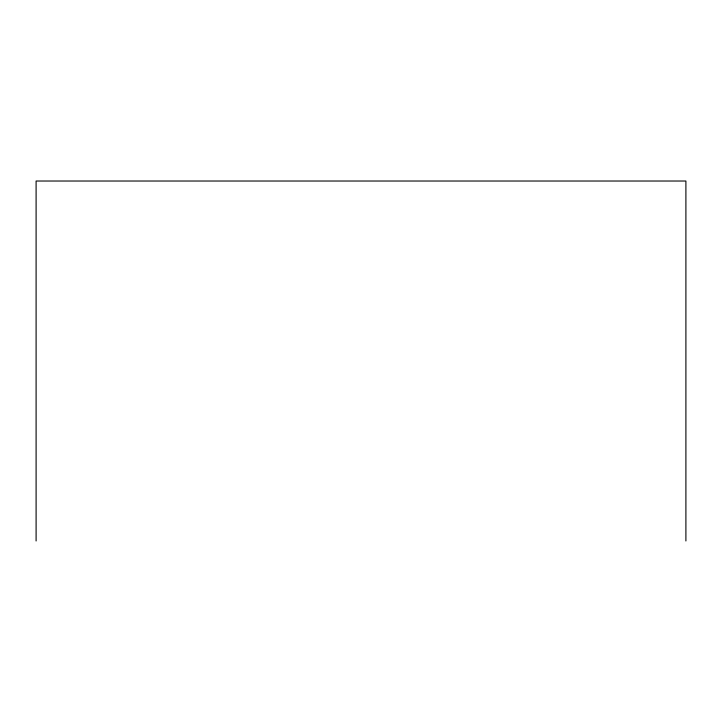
<?xml version="1.0" encoding="UTF-8"?>
<svg xmlns="http://www.w3.org/2000/svg" width="722" height="722" viewBox="0 0 722 722"><rect width="100%" height="100%" fill="white"/><g stroke="black" fill="none" stroke-linecap="round" stroke-linejoin="round"><path stroke-width="1.08" d="M685.9 540.977L685.9 181.023L36.1 181.023L36.1 540.977"/></g></svg>
